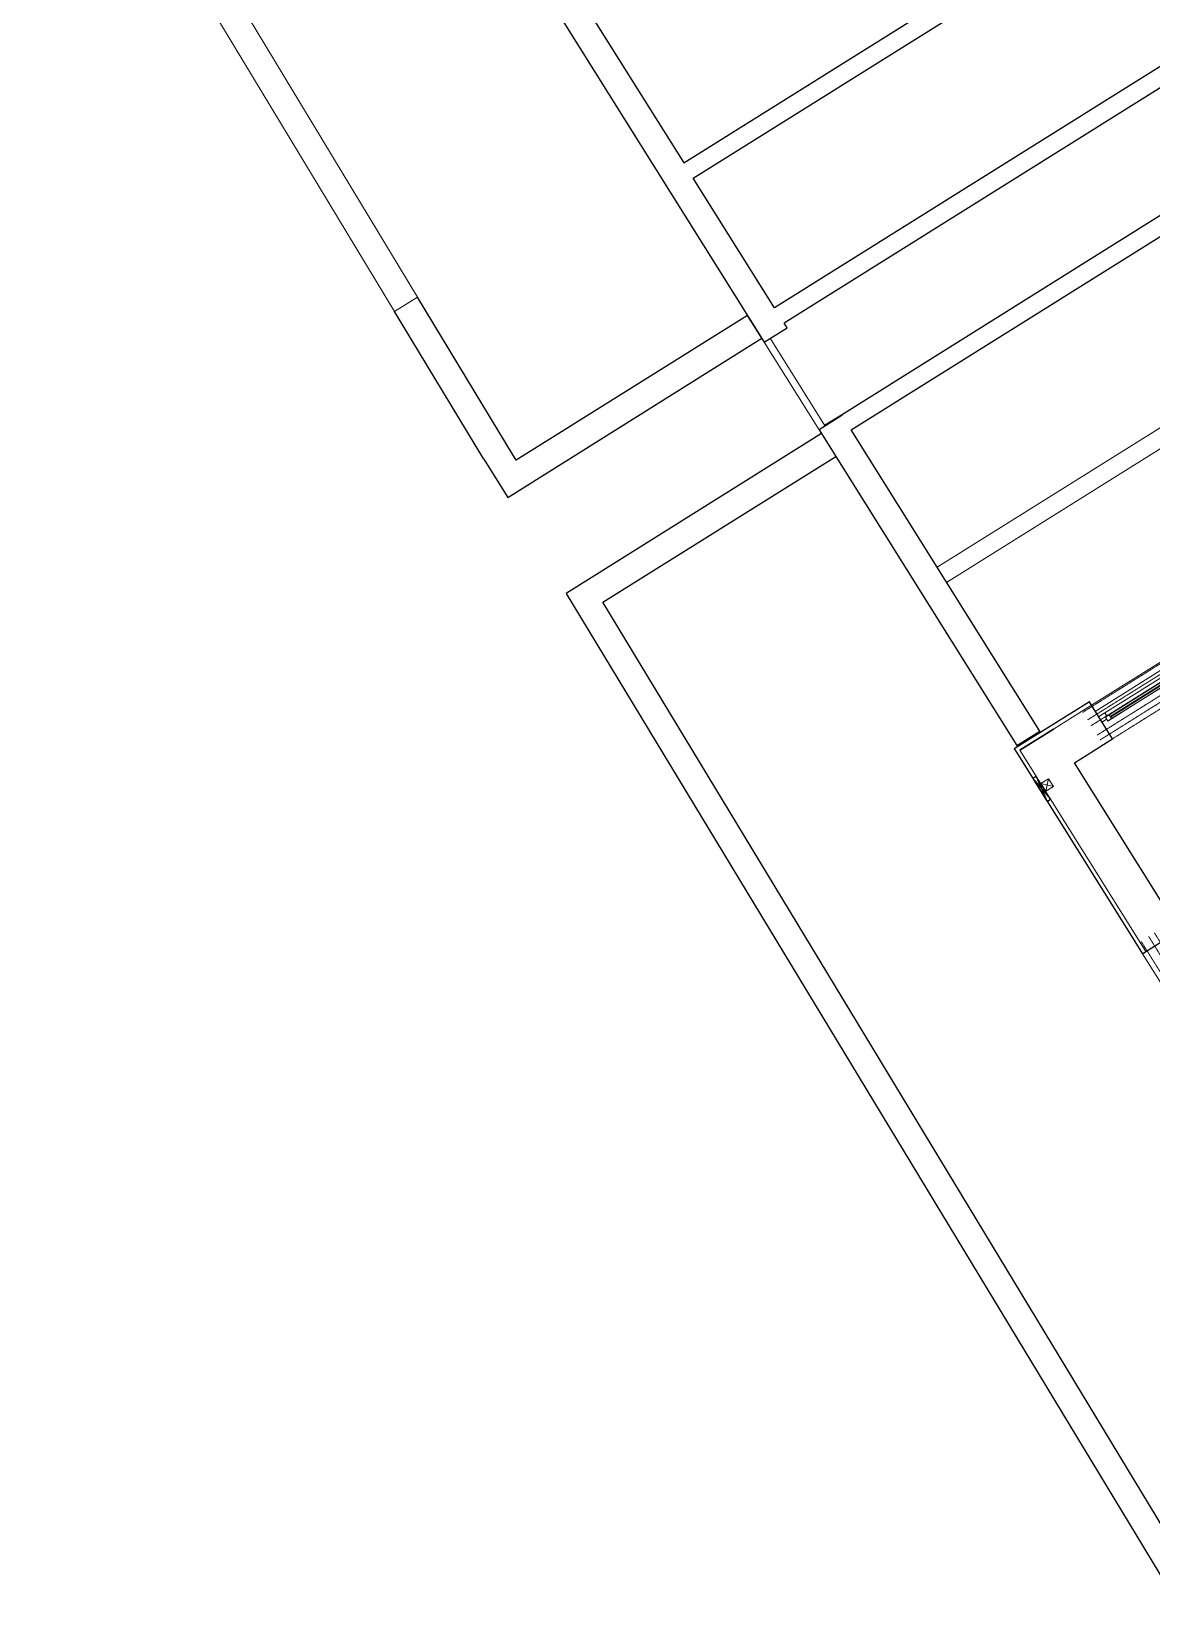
# Model space of a CAD drawing. Header units: millimetres. Extents: x -10201 to 227333, y -5874 to 72638.
# Drawn here: x 143954 to 156396, y 25907 to 43307 of the extents above; entities that cross this region are included whole.
import ezdxf

# ---------------------------------------------------------------- set-up
doc = ezdxf.new("R2010")
doc.units = ezdxf.units.MM
doc.linetypes.add('HA_Dash_3mm-S1mm', pattern=[3, 2, -1])
for name, color, linetype, lineweight in [('A-DETL-____-OTLN', 9, 'Continuous', 25), ('A-FLOR-____-OTLN', 9, 'Continuous', 9), ('A-GENM-____-HDLN', 9, 'HA_Dash_3mm-S1mm', 9), ('A-GENM-____-OTLN', 9, 'Continuous', 9), ('A-GLAZ-____-MCUT', 9, 'Continuous', 5), ('A-GLAZ-____-OTLN', 9, 'Continuous', 5), ('A-WALL-____-MCUT', 9, 'Continuous', 25), ('A-WALL-____-OTLN', 9, 'Continuous', 9), ('M-HVAC-DUCT-OTLN', 9, 'Continuous', 9)]:
    doc.layers.add(name, color=color, linetype=linetype, lineweight=lineweight)

# ---------------------------------------------------------------- blocks, each defined once
blk = doc.blocks.new('HA_WD_SinglePanel - 1000x2400-1662822-schema POHLEDU D_120_6200')
at = {"layer": 'A-GLAZ-____-MCUT'}
for p, q in [((-420, 70), (-500, 70)), ((-500, 0), (-440, 0)), ((-440, -25), (-440, 25)), ((-440, 25), (-390, 25)), ((-420, 25), (-420, 70)), ((-390, 25), (-390, -25)), ((390, 5), (-390, 5)), ((390, -25), (390, 25)), ((390, 25), (440, 25)), ((500, 70), (420, 70)), ((420, 70), (420, 25)), ((440, 25), (440, -25)), ((440, 0), (500, 0)), ((-390, -25), (-440, -25)), ((390, -5), (-390, -5)), ((440, -25), (390, -25))]:
    blk.add_line(p, q, dxfattribs=at)
at = {"layer": 'A-GLAZ-____-OTLN'}
for p, q in [((440, 25), (-440, 25)), ((-440, -25), (-440, 25)), ((420, 70), (-420, 70)), ((390, 25), (-390, 25)), ((440, 25), (440, -25)), ((-440, -25), (440, -25)), ((390, -25), (-390, -25))]:
    blk.add_line(p, q, dxfattribs=at)
blk = doc.blocks.new('TB_Porotherm KPVarioUNI_1250mm - TB_Porotherm KPVarioUNI_1250mm-1891196-schema POHLEDU D_120_6200')
at = {"layer": 'A-GENM-____-HDLN'}
for p, q in [((-625, 205), (625, 205)), ((-625, 105), (625, 105)), ((-625, 30), (625, 30)), ((-625, -95), (625, -95)), ((-625, -157.5), (625, -157.5)), ((-100, 0), (100, 0)), ((-625, -220), (625, -220))]:
    blk.add_line(p, q, dxfattribs=at)
blk = doc.blocks.new('185-01_OBJEKT C_Central_rvt-4-schema POHLEDU D_120_6200')
at = {"layer": 'A-DETL-____-OTLN'}
for p, q in [((-28717, 35031), (-28755, 35007)), ((-28755, 35007), (-28596, 34753)), ((-28755, 35007), (-28558, 34777)), ((-28558, 34777), (-28717, 35031)), ((-28717, 35031), (-28596, 34753)), ((-28596, 34753), (-28558, 34777))]:
    blk.add_line(p, q, dxfattribs=at)
at = {"layer": 'A-FLOR-____-OTLN'}
blk.add_line((-27213, 36284), (-28060, 35753), dxfattribs=at)
at = {"layer": 'A-WALL-____-MCUT'}
for p, q in [((-28126, 35859), (-28961, 35336)), ((-28103, 35821), (-28126, 35859)), ((-27869, 35448), (-28103, 35821)), ((-28526, 35555), (-28899, 35322)), ((-28899, 35322), (-28526, 35555)), ((-28961, 35336), (-28937, 35298)), ((-28293, 35182), (-27869, 35448)), ((-28937, 35298), (-27536, 33061)), ((-27125, 33318), (-28293, 35182)), ((-27498, 33084), (-27125, 33318)), ((-27536, 33061), (-27498, 33084))]:
    blk.add_line(p, q, dxfattribs=at)
at = {"layer": 'A-WALL-____-MCUT', "lineweight": 9}
for p, q in [((-28103, 35821), (-28526, 35555)), ((-28526, 35555), (-28103, 35821)), ((-28899, 35322), (-27498, 33084)), ((-27498, 33084), (-28899, 35322))]:
    blk.add_line(p, q, dxfattribs=at)
at = {"layer": 'A-WALL-____-OTLN'}
blk.add_line((-27005, 32213), (-27536, 33061), dxfattribs=at)
at = {"layer": 'M-HVAC-DUCT-OTLN', "lineweight": 5}
for p, q in [((-28664, 34950), (-28579, 35003)), ((-28611, 34865), (-28579, 35003)), ((-28579, 35003), (-28526, 34918)), ((-28526, 34918), (-28664, 34950)), ((-28611, 34865), (-28664, 34950)), ((-28526, 34918), (-28611, 34865))]:
    blk.add_line(p, q, dxfattribs=at)
at = {"layer": 'A-GENM-____-OTLN', "lineweight": 9}
for p, rotation in [((-27562, 35900), 32.06124947745735), ((-27046, 32777), 122.0612494774569)]:
    blk.add_blockref('TB_Porotherm KPVarioUNI_1250mm - TB_Porotherm KPVarioUNI_1250mm-1891196-schema POHLEDU D_120_6200', p, dxfattribs=dict(at, rotation=rotation))
at = {"layer": 'A-GLAZ-____-OTLN', "lineweight": 9, "rotation": 32.06124947745575}
blk.add_blockref('HA_WD_SinglePanel - 1000x2400-1662822-schema POHLEDU D_120_6200', (-27562, 35900), dxfattribs=at)

msp = doc.modelspace()

# ---------------------------------------------------------------- linework, layer by layer
at = {"layer": 'A-FLOR-____-OTLN'}
for p, q in [((152159, 39897), (152764, 38931)), ((152764, 38931), (152951, 39048)), ((152764, 38931), (152770, 38922)), ((155727, 35821), (156575, 36352)), ((155153, 35532), (155161, 35519)), ((154967, 35415), (154975, 35402))]:
    msp.add_line(p, q, dxfattribs=at)
at = {"layer": 'A-WALL-____-MCUT'}
for p, q in [((151199, 41845), (165755, 50961)), ((151305, 41675), (165861, 50792)), ((166899, 49437), (152207, 40235)), ((167005, 49267), (152314, 40065)), ((152951, 39048), (167730, 48305)), ((153057, 38879), (167836, 48136)), ((148824, 45072), (152092, 39855)), ((149078, 45231), (151199, 41845)), ((152207, 40235), (151305, 41675)), ((148978, 38555), (147987, 40195)), ((149233, 38712), (148242, 40354)), ((151906, 40151), (149339, 38544)), ((152065, 39897), (151906, 40151)), ((152346, 40014), (152314, 40065)), ((149244, 38130), (152065, 39897)), ((152092, 39855), (152346, 40014)), ((152956, 39039), (152702, 38880)), ((152951, 39048), (152956, 39039)), ((152729, 38838), (149893, 37061)), ((152702, 38880), (154899, 35373)), ((155153, 35532), (153057, 38879)), ((149339, 38544), (149233, 38712)), ((148978, 38555), (149244, 38130)), ((150302, 36964), (152888, 38583)), ((149893, 37061), (156644, 25907)), ((156616, 26533), (150302, 36964)), ((154899, 35373), (155153, 35532))]:
    msp.add_line(p, q, dxfattribs=at)
at = {"layer": 'A-WALL-____-OTLN'}
for p, q in [((141372, 51728), (148242, 40354)), ((147987, 40195), (141115, 51574)), ((154012, 37353), (168398, 46364)), ((168674, 46301), (154118, 37184)), ((148242, 40354), (147987, 40195)), ((152702, 38880), (152092, 39855)), ((152764, 38931), (152770, 38922)), ((154907, 35360), (154899, 35373)), ((154967, 35415), (154975, 35402))]:
    msp.add_line(p, q, dxfattribs=at)

# ---------------------------------------------------------------- block references
at = {"color": 50, "lineweight": 5}
msp.add_blockref('185-01_OBJEKT C_Central_rvt-4-schema POHLEDU D_120_6200', (183830, 0), dxfattribs=at)

doc.saveas('drawing.dxf')
